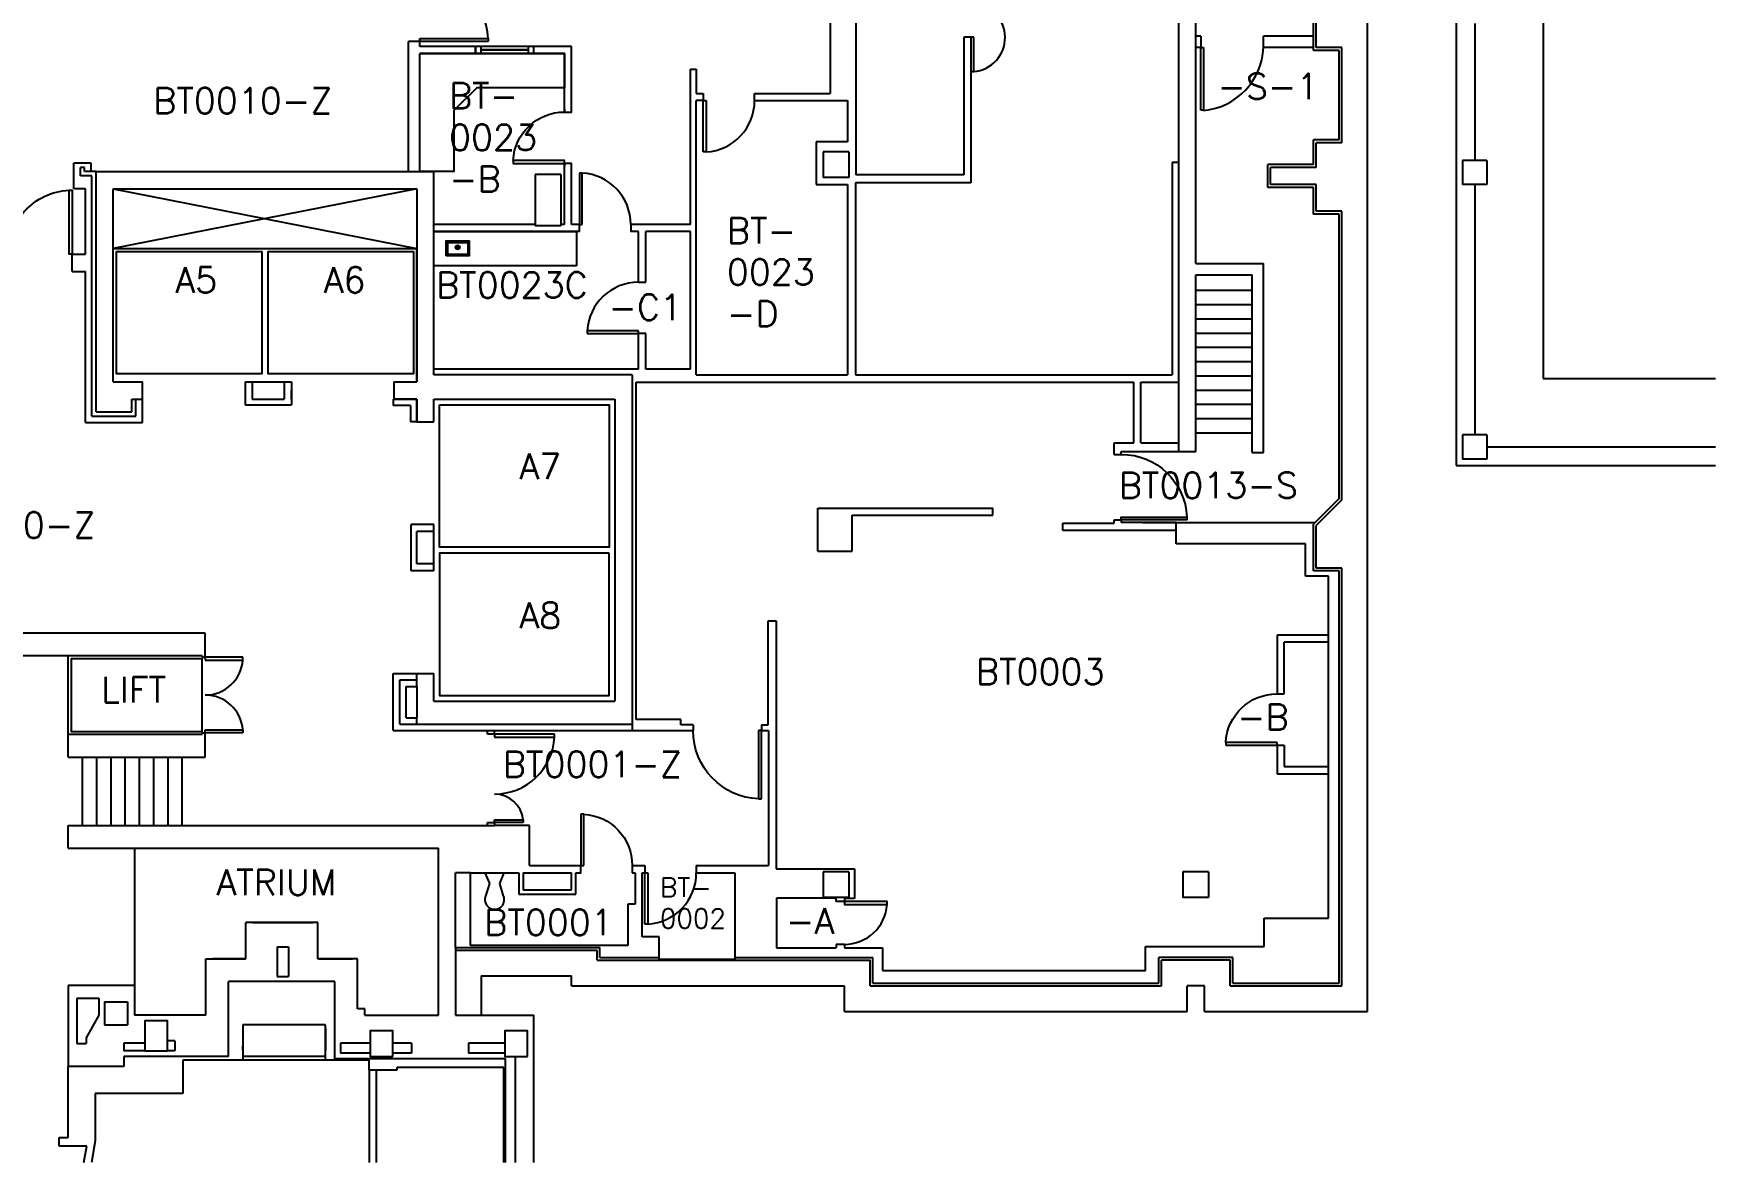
# Model space of a CAD drawing. Extents: x 2736 to 7299, y 18111 to 20264.
# Drawn here: x 5035 to 6214, y 18111 to 18903 of the extents above; entities that cross this region are included whole.
import ezdxf
from ezdxf.enums import TextEntityAlignment as Align

# ---------------------------------------------------------------- set-up
doc = ezdxf.new("R2010")
doc.units = 0
doc.header["$MEASUREMENT"] = 0
doc.layers.get('0').update_dxf_attribs({"linetype": 'CONTINUOUS'})
for name, color, linetype in [('ARDOOR', 7, 'CONTINUOUS'), ('ARDOORNO', 4, 'CONTINUOUS'), ('ARROOMNO', 4, 'CONTINUOUS'), ('ARWALL', 7, 'CONTINUOUS'), ('ARWINDOW', 7, 'CONTINUOUS'), ('COL', 14, 'CONTINUOUS'), ('EQUIP', 30, 'CONTINUOUS'), ('EXWALL', 8, 'CONTINUOUS'), ('MILL', 1, 'CONTINUOUS'), ('MPFIXTURE', 3, 'CONTINUOUS'), ('TXT', 4, 'CONTINUOUS')]:
    doc.layers.add(name, color=color, linetype=linetype)
doc.styles.add('ROMANS', font='romans.shx', dxfattribs={"height": 18})

# ---------------------------------------------------------------- blocks, each defined once
blk = doc.blocks.new('COL2')
for p, q in [((-0.5, -0.5), (-0.5, 0.5)), ((-0.5, 0.5), (0.5, 0.5)), ((0.5, -0.5), (0.5, 0.5)), ((-0.5, -0.5), (0.5, -0.5))]:
    blk.add_line(p, q)
blk = doc.blocks.new('A$C5D013421')
at = {"layer": 'ARDOOR'}
for p, q in [((0, 24), (0, 0)), ((2, 24), (0, 24)), ((0, 24), (0, 0)), ((2, 0), (2, 24)), ((0, 0), (2, 0)), ((0, 0), (2, 0))]:
    blk.add_line(p, q, dxfattribs=at)
for centre, start, end in [((0, 24), 0, 90), ((0, 23.9), 274.7798, 0.1993)]:
    blk.add_arc(centre, 24, start, end, dxfattribs=at)
blk = doc.blocks.new('A$C735C62A2')
at = {"layer": 'ARDOOR', "linetype": 'CONTINUOUS'}
for p, q in [((0, 26.5), (0, 24.5)), ((26.5, 26.5), (0, 26.5)), ((0, 24.5), (26.5, 24.5)), ((26.5, 24.5), (26.5, 26.5))]:
    blk.add_line(p, q, dxfattribs=at)
blk.add_arc((0.1, 26.5), 26.5, 269.8366, 355.6719, dxfattribs=at)
blk = doc.blocks.new('A$C0B902C79')
at = {"layer": 'ARDOOR', "linetype": 'CONTINUOUS'}
for p, q in [((0, 0), (0, 2)), ((0, 2), (26.5, 2)), ((26.5, 0), (0, 0)), ((26.5, 2), (26.5, 0))]:
    blk.add_line(p, q, dxfattribs=at)
blk.add_arc((0.1, 0), 26.5, 4.3281, 90.1634, dxfattribs=at)
blk = doc.blocks.new('A$C36D74FE0')
at = {"layer": 'ARDOOR', "linetype": 'CONTINUOUS'}
for p, q in [((0, 0), (0, 2)), ((0, 2), (20, 2)), ((20, 0), (0, 0)), ((20, 2), (20, 0))]:
    blk.add_line(p, q, dxfattribs=at)
blk.add_arc((0.1, 0), 20, 5.7384, 90.2871, dxfattribs=at)
blk = doc.blocks.new('A$C1E0762BD')
at = {"layer": 'ARDOOR', "linetype": 'CONTINUOUS'}
for p, q in [((42, 42), (0, 42)), ((0, 42), (0, 40)), ((0, 40), (42, 40)), ((42, 40), (42, 42))]:
    blk.add_line(p, q, dxfattribs=at)
blk.add_arc((0, 42), 42, 269.935, 357.2706, dxfattribs=at)
blk = doc.blocks.new('A$C08F5119E')
at = {"layer": 'ARDOOR'}
for p, q in [((0, 0), (0, 44)), ((0, 44), (2, 44)), ((2, 44), (2, 0)), ((2, 0), (0, 0))]:
    blk.add_line(p, q, dxfattribs=at)
blk.add_arc((-2, 45.8), 46, 274.9431, 357.7214, dxfattribs=at)
blk = doc.blocks.new('A$C7BB13F81')
at = {"layer": 'ARDOOR'}
for p, q in [((36, 2), (0, 2)), ((0, 2), (0, 0)), ((0, 0), (36, 0)), ((36, 0), (36, 2))]:
    blk.add_line(p, q, dxfattribs=at)
blk.add_arc((35.9, 0), 36, 89.9115, 176.8153, dxfattribs=at)
blk = doc.blocks.new('A$C036D0943')
at = {"layer": 'ARDOOR'}
for p, q in [((2, 36), (0, 36)), ((0, 36), (0, 0)), ((2, 0), (2, 36)), ((0, 0), (2, 0))]:
    blk.add_line(p, q, dxfattribs=at)
blk.add_arc((0, 0.1), 36, 359.9115, 86.8153, dxfattribs=at)
blk = doc.blocks.new('A$C43DE2CE6')
at = {"layer": 'ARDOOR'}
for p, q in [((0, 36), (2, 36)), ((0, 0), (0, 36)), ((2, 36), (2, 0)), ((2, 0), (0, 0))]:
    blk.add_line(p, q, dxfattribs=at)
blk.add_arc((0, 35.9), 36, 273.1847, 0.0885, dxfattribs=at)
blk = doc.blocks.new('A$C14396BC9')
at = {"layer": 'ARDOOR'}
for p, q in [((0, 2), (48, 2)), ((0, 0), (0, 2)), ((48, 2), (48, 0)), ((48, 0), (0, 0))]:
    blk.add_line(p, q, dxfattribs=at)
blk.add_arc((0, 0), 48, 2.388, 90.0498, dxfattribs=at)
blk = doc.blocks.new('A$C256901C2')
at = {"layer": 'ARDOOR'}
for p, q in [((0, 46), (0, 48)), ((0, 48), (48, 48)), ((48, 48), (48, 46)), ((48, 46), (0, 46))]:
    blk.add_line(p, q, dxfattribs=at)
blk.add_arc((48, 48), 48, 182.388, 270.0498, dxfattribs=at)
blk = doc.blocks.new('A$C44137B34')
at = {"layer": 'ARDOOR'}
for p, q in [((0, 36), (2, 36)), ((0, 0), (0, 36)), ((2, 36), (2, 0)), ((2, 0), (0, 0))]:
    blk.add_line(p, q, dxfattribs=at)
blk.add_arc((0, 35.9), 36, 273.1847, 0.0885, dxfattribs=at)

msp = doc.modelspace()

# ---------------------------------------------------------------- linework, layer by layer
at = {"layer": 'ARDOOR'}
for points in [[(5412.1, 18810.1), (5412.1, 18812.1), (5412.1, 18812.1), (5407.1, 18812.1), (5407.1, 18810.1), (5407.1, 18814.1), (5371.1, 18814.1), (5371.1, 18812.1), (5407.1, 18812.1), (5407.1, 18814.1), (5371.1, 18814.1, -0.398473), (5407.1, 18848.1), (5407.1, 18850.1), (5407.1, 18848.1), (5412.1, 18848.1), (5412.1, 18850.1)], [(5016.7, 18748.3, -0.414214), (5061.7, 18793.3), (5061.7, 18748.3), (5059.7, 18748.3), (5059.7, 18793.3), (5061.7, 18793.3)]]:
    msp.add_lwpolyline(points, format="xyb", dxfattribs=at)
at = {"layer": 'ARDOOR', "flags": 128}
for points in [[(5797.7, 18608, -0.401544), (5843.7, 18564), (5843.7, 18564), (5843.7, 18562), (5797.7, 18562), (5797.7, 18564), (5843.7, 18564)], [(5603.5, 18264.3, 0.394848), (5633.4, 18292.3), (5633.5, 18294.3), (5603.5, 18294.3), (5603.5, 18292.3), (5633.5, 18292.3), (5633.5, 18294.3)]]:
    msp.add_lwpolyline(points, format="xyb", dxfattribs=at)
at = {"layer": 'ARWALL'}
for p, q in [((5593.6, 19049.6), (5593.6, 18861.2)), ((5611.6, 18962.5), (5611.6, 18804)), ((5611.6, 18962.5), (5611.6, 18804)), ((5687.2, 18900.5), (5687.2, 18804)), ((5692.2, 18900.5), (5687.2, 18900.5)), ((5692.2, 18900.5), (5692.2, 18798.5)), ((5853.5, 18901.3), (5850, 18901.3)), ((5853.5, 18901.3), (5853.5, 18893.3)), ((5932.5, 18901.3), (5897.5, 18901.3)), ((5897.5, 18893.3), (5897.5, 18901.3)), ((5297.6, 18806.3), (5297.6, 18897.6)), ((5305.6, 18897.6), (5297.6, 18897.6)), ((5305.6, 18894.1), (5305.6, 18897.6)), ((5412.1, 18894.1), (5305.6, 18894.1)), ((5407.1, 18889.1), (5305.6, 18889.1)), ((5305.6, 18806.3), (5305.6, 18889.1)), ((5407.1, 18850.1), (5407.1, 18889.1)), ((5412.1, 18850.1), (5412.1, 18894.1)), ((5853.5, 18893.3), (5850, 18893.3)), ((5932.5, 18893.3), (5897.5, 18893.3)), ((5495.6, 18769.2), (5495.6, 18878.2)), ((5495.6, 18878.2), (5499.6, 18878.2)), ((5499.6, 18878.2), (5499.6, 18861.2)), ((5499.6, 18861.2), (5504.5, 18861.2)), ((5499.6, 18663.7), (5499.6, 18856.2)), ((5504.5, 18856.2), (5499.6, 18856.2)), ((5504.5, 18861.2), (5504.5, 18856.2)), ((5540.5, 18861.2), (5593.6, 18861.2)), ((5540.5, 18856.2), (5540.5, 18861.2)), ((5540.5, 18856.2), (5605.7, 18856.2)), ((5605.7, 18856.2), (5605.7, 18827.2)), ((5583.7, 18827.2), (5583.7, 18797.3)), ((5605.7, 18827.2), (5583.7, 18827.2)), ((5407.1, 18769.2), (5407.1, 18810.1)), ((5412.1, 18769.2), (5412.1, 18810.1)), ((5833.5, 18812.6), (5833.5, 18663.7)), ((5838, 18812.6), (5833.5, 18812.6)), ((5583.7, 18797.3), (5605.7, 18797.3)), ((5605.7, 18797.3), (5605.7, 18663.7)), ((5692.2, 18798.5), (5611.2, 18798.5)), ((5611.2, 18798.5), (5611.2, 18663.7)), ((5687.2, 18804), (5611.6, 18804)), ((5386.5, 18769.2), (5315.5, 18769.2)), ((5417.6, 18764.2), (5315.5, 18764.2)), ((5407.1, 18769.2), (5404.5, 18769.2)), ((5417.6, 18769.2), (5412.1, 18769.2)), ((5417.6, 18764.2), (5417.6, 18769.2)), ((5495.6, 18769.2), (5453.6, 18769.2)), ((5453.6, 18769.2), (5453.6, 18764.2)), ((5459.1, 18764.2), (5453.6, 18764.2)), ((5459.1, 18728.7), (5459.1, 18764.2)), ((5495.6, 18764.2), (5464.1, 18764.2)), ((5464.1, 18728.7), (5464.1, 18764.2)), ((5495.6, 18667.7), (5495.6, 18764.2)), ((5459.1, 18728.7), (5464.1, 18728.7)), ((5459.1, 18667.7), (5459.1, 18692.7)), ((5464.1, 18692.7), (5459.1, 18692.7)), ((5464.1, 18667.7), (5464.1, 18692.7)), ((5459.1, 18667.7), (5315.5, 18667.7)), ((5495.6, 18667.7), (5464.1, 18667.7)), ((5457.3, 18658.7), (5806.5, 18658.7)), ((5457.3, 18422), (5457.3, 18658.7)), ((5499.6, 18663.7), (5605.7, 18663.7)), ((5611.2, 18663.7), (5833.5, 18663.7)), ((5806.5, 18616), (5806.5, 18658.7)), ((5811.5, 18616), (5811.5, 18658.7)), ((5811.5, 18658.7), (5838, 18658.7)), ((5792.7, 18608), (5792.7, 18616)), ((5792.7, 18616), (5806.5, 18616)), ((5792.7, 18608), (5797.7, 18608)), ((5797.7, 18608), (5797.7, 18610)), ((5797.7, 18610), (5838, 18610)), ((5811.5, 18616), (5838, 18616)), ((5584.8, 18570.3), (5707.7, 18570.3)), ((5584.8, 18540.2), (5584.8, 18570.3)), ((5707.7, 18565.3), (5707.7, 18570.3)), ((5609, 18565.3), (5707.7, 18565.3)), ((5609, 18540.2), (5609, 18565.3)), ((5756.7, 18559.7), (5792.7, 18559.7)), ((5756.7, 18554.5), (5756.7, 18559.7)), ((5792.7, 18559.7), (5792.7, 18562)), ((5792.7, 18562), (5797.7, 18562)), ((5797.7, 18562), (5797.7, 18560.2)), ((5836.3, 18560.2), (5797.7, 18560.2)), ((5812.7, 18560.2), (5836, 18560.2)), ((5836.3, 18554.5), (5756.7, 18554.5)), ((5584.8, 18540.2), (5609, 18540.2)), ((5927, 18522.6), (5927, 18545.3)), ((5943, 18522.6), (5927, 18522.6)), ((5943, 18282.6), (5943, 18522.6)), ((5550.1, 18418.2), (5550.1, 18491.2)), ((5550.1, 18491.2), (5555.7, 18491.2)), ((5555.7, 18491.2), (5555.7, 18317.3)), ((5155, 18482.7), (4869, 18482.7)), ((5155, 18465.7), (5155, 18482.7)), ((5943, 18481.3), (5907, 18481.3)), ((5907, 18481.3), (5907, 18440)), ((5912, 18440), (5912, 18476.3)), ((5943, 18476.3), (5912, 18476.3)), ((5153, 18466.7), (4871, 18466.7)), ((5059, 18395.7), (5059, 18466.7)), ((5907, 18440), (5912, 18440)), ((5488.8, 18422), (5457.3, 18422)), ((5488.8, 18418.2), (5488.8, 18422)), ((5497.3, 18418.2), (5488.8, 18418.2)), ((5497.3, 18418.2), (5497.3, 18414.3)), ((5545.3, 18418.2), (5545.3, 18414.3)), ((5545.3, 18418.2), (5550.1, 18418.2)), ((5059, 18411.7), (5153, 18411.7)), ((5155, 18395.7), (5155, 18412.7)), ((5454.5, 18414.3), (5497.3, 18414.3)), ((5545.3, 18414.3), (5550.2, 18414.3)), ((5550.2, 18414.3), (5550.2, 18319.6)), ((5059, 18395.7), (5155, 18395.7)), ((5907, 18404), (5912, 18404)), ((5907, 18404), (5907, 18384)), ((5912, 18404), (5912, 18389)), ((5907, 18384), (5943, 18384)), ((5912, 18389), (5943, 18389)), ((5341.1, 18263.6), (5341.1, 18314.6)), ((5375.1, 18314.6), (5375.1, 18299.6)), ((5378.1, 18314.6), (5412.1, 18314.6)), ((5378.1, 18314.6), (5378.1, 18302.6)), ((5382.6, 18319.6), (5418.6, 18319.6)), ((5412.1, 18302.6), (5412.1, 18314.6)), ((5415.1, 18299.6), (5415.1, 18314.6)), ((5454.6, 18319.6), (5463.6, 18319.6)), ((5454.6, 18319.6), (5454.6, 18314.6)), ((5454.6, 18314.6), (5456.6, 18314.6)), ((5456.6, 18314.6), (5456.6, 18292.6)), ((5461.6, 18269.6), (5461.6, 18314.6)), ((5461.6, 18314.6), (5463.6, 18314.6)), ((5463.6, 18319.6), (5463.6, 18314.6)), ((5499.6, 18319.6), (5550.2, 18319.6)), ((5499.6, 18319.6), (5499.6, 18314.6)), ((5499.6, 18314.6), (5526.6, 18314.6)), ((5526.6, 18314.6), (5526.6, 18253.6)), ((5555.7, 18317.3), (5610.5, 18317.3)), ((5610.5, 18317.3), (5610.5, 18296.5)), ((5375.1, 18299.6), (5415.1, 18299.6)), ((5378.1, 18302.6), (5412.1, 18302.6)), ((5456.6, 18292.6), (5451.6, 18292.6)), ((5451.6, 18292.6), (5451.6, 18263.6)), ((5597.7, 18296.7), (5555.8, 18296.7)), ((5555.8, 18296.7), (5555.8, 18262)), ((5597.7, 18294.3), (5597.7, 18296.7)), ((5603.5, 18294.3), (5597.7, 18294.3)), ((5610.5, 18296.5), (5603.5, 18296.5)), ((5603.5, 18296.5), (5603.5, 18294.3)), ((5898, 18282.6), (5943, 18282.6)), ((5898, 18262.8), (5898, 18282.6)), ((5451.6, 18263.6), (5341.1, 18263.6)), ((5473.6, 18269.6), (5461.6, 18269.6)), ((5473.6, 18253.6), (5473.6, 18269.6)), ((5597.7, 18264.3), (5597.7, 18262)), ((5603.5, 18264.3), (5597.7, 18264.3)), ((5603.5, 18264.3), (5603.5, 18262)), ((5814.8, 18262.8), (5898, 18262.8)), ((5814.8, 18246), (5814.8, 18262.8)), ((5526.6, 18253.6), (5473.6, 18253.6)), ((5555.8, 18262), (5597.7, 18262)), ((5603.5, 18262), (5630.2, 18262)), ((5630.2, 18262), (5630.2, 18246)), ((5630.2, 18246), (5814.8, 18246)), ((5239.5, 18208), (5181.5, 18208)), ((5181.5, 18208), (5181.5, 18183)), ((5239.5, 18183), (5239.5, 18208)), ((5181.5, 18190), (5181.5, 18193)), ((5239.5, 18193), (5239.5, 18190)), ((5270.2, 18183), (5139.5, 18183)), ((5139.5, 18183), (5139.5, 18159.7)), ((5181.5, 18186), (5239.5, 18186)), ((5270.2, 18176), (5270.2, 18183)), ((5059, 18128.9), (5059, 18178.7)), ((5289.5, 18176), (5270.2, 18176)), ((5270.2, 18176), (5270.2, 18111.4)), ((5275.2, 18111.4), (5275.2, 18176)), ((5364.5, 18178), (5289.5, 18178)), ((5289.5, 18178), (5289.5, 18176)), ((5364.5, 18111.4), (5364.5, 18178)), ((5139.5, 18159.7), (5078, 18159.7)), ((5078, 18159.7), (5078, 18126.6)), ((5052.7, 18122.9), (5052.7, 18128.9)), ((5052.7, 18128.9), (5059, 18128.9)), ((5072, 18122.9), (5052.7, 18122.9)), ((5069.9, 18111.4), (5072, 18122.9)), ((5078, 18126.6), (5075.2, 18111.4))]:
    msp.add_line(p, q, dxfattribs=at)
at = {"layer": 'ARWALL', "linetype": 'CONTINUOUS'}
for p, q in [((5153, 18466.7), (5153, 18465.7)), ((5153, 18465.7), (5155, 18465.7)), ((5153, 18412.7), (5153, 18411.7)), ((5153, 18412.7), (5155, 18412.7)), ((5353.1, 18411.7), (5353.1, 18414.3)), ((5358.1, 18411.7), (5353.1, 18411.7)), ((5358.1, 18411.7), (5358.1, 18414.3)), ((5353.1, 18347.7), (5353.1, 18349.7)), ((5353.1, 18349.7), (5358.1, 18349.7)), ((5358.1, 18349.7), (5358.1, 18347.7))]:
    msp.add_line(p, q, dxfattribs=at)
at = {"layer": 'ARWALL'}
msp.add_lwpolyline([(5415.1, 18314.6), (5418.6, 18314.6), (5418.6, 18319.6)], dxfattribs=at)
at = {"layer": 'ARWINDOW'}
for p, q in [((5344.6, 18889.2), (5344.6, 18893.7)), ((5385.6, 18889.2), (5385.6, 18893.7))]:
    msp.add_line(p, q, dxfattribs=at)
at = {"layer": 'ARWINDOW', "linetype": 'CONTINUOUS'}
for p, q in [((5381.6, 18891.8), (5348.6, 18891.8)), ((5381.6, 18891.5), (5348.6, 18891.5)), ((5381.6, 18889.1), (5348.6, 18889.1))]:
    msp.add_line(p, q, dxfattribs=at)
for points in [[(5348.6, 18894.1), (5344.6, 18894.1), (5344.6, 18889.1), (5348.6, 18889.1)], [(5385.6, 18894.1), (5381.6, 18894.1), (5381.6, 18889.1), (5385.6, 18889.1)]]:
    msp.add_lwpolyline(points, close=True, dxfattribs=at)
at = {"layer": 'COL'}
for points in [[(5128.7, 18189.7), (5128.7, 18210.7), (5112.7, 18210.7), (5112.7, 18189.7)], [(5286.8, 18185.7), (5286.8, 18203.7), (5270.8, 18203.7), (5270.8, 18185.7)], [(5381.2, 18185.7), (5381.2, 18203.7), (5365.2, 18203.7), (5365.2, 18185.7)]]:
    msp.add_lwpolyline(points, close=True, dxfattribs=at)
at = {"layer": 'EQUIP', "linetype": 'CONTINUOUS'}
msp.add_lwpolyline([(5151.9, 18464.7), (5061, 18464.7), (5061, 18413.7), (5153, 18413.7), (5153, 18464.7), (5061, 18464.7)], dxfattribs=at)
at = {"layer": 'EXWALL'}
for p, q in [((5970.5, 18217.2), (5970.5, 19177)), ((6032.7, 19124.2), (6032.7, 18600.2)), ((6093.7, 19063.2), (6093.7, 18661.2)), ((5932.5, 18891.3), (5932.5, 18943.3)), ((5934.5, 18893.3), (5934.5, 18941.3)), ((5838, 18610), (5838, 18925.3)), ((5850, 18741.9), (5850, 18925.3)), ((6045.7, 18910.2), (6045.7, 18814.2)), ((5950.5, 18891.3), (5932.5, 18891.3)), ((5952.5, 18893.3), (5934.5, 18893.3)), ((5950.5, 18828.5), (5950.5, 18891.3)), ((5952.5, 18826.5), (5952.5, 18893.3)), ((5950.5, 18828.5), (5932.5, 18828.5)), ((5932.5, 18811.2), (5932.5, 18828.5)), ((5934.5, 18809.2), (5934.5, 18826.5)), ((5952.5, 18826.5), (5934.5, 18826.5)), ((5063, 18794.3), (5063, 18812.3)), ((5075, 18812.3), (5063, 18812.3)), ((5070.5, 18809.3), (5067.5, 18809.3)), ((5067.5, 18803.3), (5067.5, 18809.3)), ((5070.5, 18806.3), (5070.5, 18809.3)), ((5078.5, 18806.3), (5070.5, 18806.3)), ((5075, 18806.3), (5075, 18812.3)), ((5078.5, 18806.3), (5315.5, 18806.3)), ((5078.5, 18637.8), (5078.5, 18806.3)), ((5315.5, 18663.7), (5315.5, 18806.3)), ((5932.5, 18811.2), (5900.5, 18811.2)), ((5932.5, 18811.2), (5900.5, 18811.2)), ((5900.5, 18795.2), (5900.5, 18811.2)), ((5934.5, 18809.2), (5902.5, 18809.2)), ((5902.5, 18797.2), (5902.5, 18809.2)), ((5071, 18794.3), (5063, 18794.3)), ((5075.5, 18803.3), (5067.5, 18803.3)), ((5071, 18748.3), (5071, 18794.3)), ((5075.5, 18634.8), (5075.5, 18803.3)), ((5090.5, 18794.3), (5303.5, 18794.3)), ((5090.5, 18658.8), (5090.5, 18794.3)), ((5303.5, 18794.3), (5303.5, 18658.8)), ((5932.5, 18795.2), (5900.5, 18795.2)), ((5934.5, 18797.2), (5902.5, 18797.2)), ((5932.5, 18776.5), (5932.5, 18795.2)), ((5934.5, 18778.5), (5934.5, 18797.2)), ((6045.7, 18797.2), (6045.7, 18621.7)), ((5950.5, 18776.5), (5932.5, 18776.5)), ((5952.5, 18778.5), (5934.5, 18778.5)), ((5950.5, 18577), (5950.5, 18776.5)), ((5952.5, 18576.2), (5952.5, 18778.5)), ((5061.7, 18748.3), (5071, 18748.3)), ((5061.7, 18736.3), (5061.7, 18748.3)), ((5090.5, 18752.3), (5303.5, 18752.3)), ((5092.5, 18750.3), (5195, 18750.3)), ((5199, 18750.3), (5301.5, 18750.3)), ((5303.5, 18658.8), (5303.5, 18752.3)), ((5061.7, 18736.3), (5071, 18736.3)), ((5071, 18630.3), (5071, 18736.3)), ((5850, 18741.9), (5897.5, 18741.9)), ((5850, 18733.9), (5889.5, 18733.9)), ((5850, 18610), (5850, 18733.9)), ((5850, 18723.1), (5889.5, 18723.1)), ((5850, 18713.1), (5889.5, 18713.1)), ((5850, 18703.1), (5889.5, 18703.1)), ((5850, 18693.1), (5889.5, 18693.1)), ((5850, 18683.1), (5889.5, 18683.1)), ((5090.5, 18658.8), (5090.5, 18664.8)), ((5850, 18673.1), (5889.5, 18673.1)), ((5090.5, 18658.8), (5111, 18658.8)), ((5090.5, 18658.8), (5111, 18658.8)), ((5111, 18646.8), (5111, 18658.8)), ((5183, 18658.8), (5215.5, 18658.8)), ((5183, 18658.8), (5183, 18642.8)), ((5188, 18658.8), (5188, 18646.8)), ((5210.5, 18658.8), (5210.5, 18646.8)), ((5215.5, 18658.8), (5215.5, 18642.8)), ((5215.5, 18646.8), (5215.5, 18652.8)), ((5287.5, 18658.8), (5303.5, 18658.8)), ((5287.5, 18658.8), (5287.5, 18646.8)), ((5287.5, 18658.8), (5303.5, 18658.8)), ((5454.5, 18663.7), (5315.5, 18663.7)), ((5454.5, 18663.7), (5454.5, 18414.3)), ((5850, 18663.1), (5889.5, 18663.1)), ((5850, 18653.1), (5889.5, 18653.1)), ((6093.7, 18661.2), (6214.5, 18661.2)), ((5103.5, 18646.8), (5106.5, 18646.8)), ((5103.5, 18637.8), (5103.5, 18646.8)), ((5106.5, 18646.8), (5111, 18646.8)), ((5106.5, 18634.8), (5106.5, 18646.8)), ((5111, 18630.3), (5111, 18646.8)), ((5183, 18642.8), (5215.5, 18642.8)), ((5188, 18646.8), (5210.5, 18646.8)), ((5287, 18646.7), (5287, 18642.2)), ((5287.5, 18646.8), (5303.5, 18646.8)), ((5299, 18642.2), (5299, 18630.7)), ((5303.5, 18630.8), (5303.5, 18646.8)), ((5303.5, 18646.7), (5303.5, 18630.7)), ((5315.5, 18646.8), (5442.5, 18646.8)), ((5315.5, 18646.8), (5442.5, 18646.8)), ((5315.5, 18630.8), (5315.5, 18646.8)), ((5315.5, 18630.8), (5315.5, 18646.8)), ((5442.5, 18646.8), (5442.5, 18434.8)), ((5442.5, 18646.8), (5442.5, 18434.8)), ((5850, 18643.1), (5889.5, 18643.1)), ((5071, 18630.3), (5111, 18630.3)), ((5075.5, 18634.8), (5106.5, 18634.8)), ((5078.5, 18637.8), (5103.5, 18637.8)), ((5303.5, 18630.8), (5315.5, 18630.8)), ((5850, 18633.1), (5889.5, 18633.1)), ((5850, 18623.1), (5889.5, 18623.1)), ((5838, 18610), (5850, 18610)), ((5889.5, 18609.4), (5897.5, 18609.4)), ((6054.2, 18613.2), (6214.5, 18613.2)), ((6032.7, 18600.2), (6214.5, 18600.2)), ((5950.5, 18577), (5932.5, 18559)), ((5952.5, 18576.2), (5934.5, 18558.2)), ((5299.5, 18526.3), (5299.5, 18558.8)), ((5315.5, 18558.8), (5299.5, 18558.8)), ((5315.5, 18526.3), (5315.5, 18558.8)), ((5836.3, 18560.2), (5933.6, 18560.2)), ((5836.3, 18545.3), (5836.3, 18560.2)), ((5932.5, 18526.2), (5932.5, 18559)), ((5934.5, 18528.2), (5934.5, 18558.2)), ((5315.5, 18553.8), (5303.5, 18553.8)), ((5303.5, 18531.3), (5303.5, 18553.8)), ((5927, 18545.3), (5836.3, 18545.3)), ((5315.5, 18526.3), (5299.5, 18526.3)), ((5315.5, 18531.3), (5303.5, 18531.3)), ((5950.5, 18526.2), (5932.5, 18526.2)), ((5952.5, 18528.2), (5934.5, 18528.2)), ((5950.5, 18237.2), (5950.5, 18526.2)), ((5952.5, 18235.2), (5952.5, 18528.2)), ((5287, 18414.3), (5287, 18454.3)), ((5287, 18454.3), (5303.5, 18454.3)), ((5303.5, 18454.3), (5315.5, 18454.3)), ((5303.5, 18445.3), (5303.5, 18454.3)), ((5315.5, 18434.8), (5315.5, 18454.3)), ((5315.5, 18434.8), (5315.5, 18454.3)), ((5291.5, 18418.8), (5291.5, 18449.8)), ((5291.5, 18449.8), (5303.5, 18449.8)), ((5296, 18423.3), (5296, 18445.3)), ((5296, 18445.3), (5303.5, 18445.3)), ((5315.5, 18434.8), (5442.5, 18434.8)), ((5315.5, 18434.8), (5442.5, 18434.8)), ((5291.5, 18418.8), (5454.5, 18418.8)), ((5296, 18423.3), (5303.5, 18423.3)), ((5303.5, 18418.8), (5303.5, 18423.3)), ((5287, 18414.3), (5353.1, 18414.3)), ((5353.1, 18414.3), (5454.5, 18414.3)), ((5069, 18347.7), (5069, 18395.7)), ((5079, 18347.7), (5079, 18395.7)), ((5089, 18347.7), (5089, 18395.7)), ((5099, 18347.7), (5099, 18395.7)), ((5109, 18347.7), (5109, 18395.7)), ((5119, 18347.7), (5119, 18395.7)), ((5129, 18347.7), (5129, 18395.7)), ((5139, 18347.7), (5139, 18395.7)), ((5059, 18347.7), (5358.1, 18347.7)), ((5059, 18331.7), (5059, 18347.7)), ((5382.6, 18347.7), (5358.1, 18347.7)), ((5382.6, 18319.6), (5382.6, 18347.7)), ((5059, 18331.7), (5318.7, 18331.7)), ((5105.5, 18331.7), (5105.5, 18235.5)), ((5318.7, 18214.7), (5318.7, 18331.7)), ((5341.1, 18314.6), (5330.7, 18314.6)), ((5330.7, 18262.2), (5330.7, 18314.6)), ((5341.1, 18314.6), (5375.1, 18314.6)), ((5234, 18279.7), (5183.5, 18279.7)), ((5183.5, 18254.2), (5183.5, 18279.7)), ((5188.5, 18279.7), (5230.5, 18279.7)), ((5234, 18254.2), (5234, 18279.7)), ((5155.5, 18214.7), (5155.5, 18254.2)), ((5155.5, 18254.2), (5183.5, 18254.2)), ((5183.5, 18254.2), (5160.5, 18254.2)), ((5205.5, 18262.7), (5205.5, 18241.7)), ((5205.5, 18262.7), (5213.5, 18262.7)), ((5213.5, 18262.7), (5213.5, 18241.7)), ((5262, 18254.2), (5234, 18254.2)), ((5234, 18254.2), (5258.5, 18254.2)), ((5262, 18219), (5262, 18254.2)), ((5330.7, 18262.2), (5432, 18262.2)), ((5330.7, 18262.2), (5330.7, 18214.7)), ((5330.7, 18260.2), (5430, 18260.2)), ((5430, 18253.2), (5430, 18260.2)), ((5430, 18253.2), (5621.5, 18253.2)), ((5432, 18255.2), (5432, 18262.2)), ((5432, 18255.2), (5473.6, 18255.2)), ((5526.6, 18255.2), (5623.5, 18255.2)), ((5621.5, 18235.2), (5621.5, 18253.2)), ((5623.5, 18237.2), (5623.5, 18255.2)), ((5876, 18255.2), (5824, 18255.2)), ((5824, 18237.2), (5824, 18255.2)), ((5874, 18253.2), (5826, 18253.2)), ((5826, 18235.2), (5826, 18253.2)), ((5874, 18235.2), (5874, 18253.2)), ((5876, 18237.2), (5876, 18255.2)), ((5205.5, 18241.7), (5213.5, 18241.7)), ((5348.7, 18242.2), (5412, 18242.2)), ((5348.7, 18242.2), (5348.7, 18214.7)), ((5412, 18235.2), (5412, 18242.2)), ((5105.5, 18235.5), (5059, 18235.5)), ((5059, 18235.5), (5059, 18178.7)), ((5105.5, 18235.5), (5105.5, 18214.7)), ((5246, 18238.2), (5171.5, 18238.2)), ((5171.5, 18185.7), (5171.5, 18238.2)), ((5246, 18184), (5246, 18238.2)), ((5412, 18235.2), (5603.5, 18235.2)), ((5603.5, 18217.2), (5603.5, 18235.2)), ((5621.5, 18235.2), (5826, 18235.2)), ((5623.5, 18237.2), (5824, 18237.2)), ((5844, 18217.2), (5844, 18235.2)), ((5856, 18235.2), (5844, 18235.2)), ((5856, 18217.2), (5856, 18235.2)), ((5874, 18235.2), (5952.5, 18235.2)), ((5876, 18237.2), (5950.5, 18237.2)), ((5065, 18226.5), (5080.5, 18226.5)), ((5065, 18226.5), (5065, 18194.7)), ((5080.5, 18226.5), (5080.5, 18214.7)), ((5267, 18219), (5262, 18219)), ((5267, 18214.7), (5267, 18219)), ((5603.5, 18217.2), (5844, 18217.2)), ((5856, 18217.2), (5970.5, 18217.2)), ((5080.5, 18214.7), (5071.5, 18198.7)), ((5155.5, 18214.7), (5105.5, 18214.7)), ((5181.5, 18205.5), (5181.5, 18192)), ((5239.5, 18205.5), (5239.5, 18192)), ((5267, 18214.7), (5318.7, 18214.7)), ((5330.7, 18214.7), (5348.7, 18214.7)), ((5336.7, 18214.7), (5385.5, 18214.7)), ((5385.5, 18111.4), (5385.5, 18214.7)), ((5065, 18194.7), (5071.5, 18194.7)), ((5071.5, 18198.7), (5071.5, 18194.7)), ((5112.5, 18195), (5098, 18195)), ((5133.7, 18196.7), (5128.7, 18196.7)), ((5133.7, 18196.7), (5133.7, 18189.7)), ((5270.8, 18195), (5250, 18195)), ((5250, 18195), (5250, 18188)), ((5250, 18195), (5250, 18188)), ((5299.7, 18195), (5286.8, 18195)), ((5299.7, 18195), (5299.7, 18188)), ((5365.2, 18195), (5339.7, 18195)), ((5339.7, 18195), (5339.7, 18188)), ((5112.7, 18189.7), (5098, 18189.7)), ((5137.7, 18185.7), (5098, 18185.7)), ((5098, 18185.7), (5098, 18178.7)), ((5133.7, 18189.7), (5128.7, 18189.7)), ((5171.5, 18185.7), (5137.7, 18185.7)), ((5303.7, 18184), (5246, 18184)), ((5303.7, 18184), (5246, 18184)), ((5270.8, 18188), (5250, 18188)), ((5299.7, 18188), (5286.8, 18188)), ((5335.7, 18184), (5303.7, 18184)), ((5335.7, 18184), (5303.7, 18184)), ((5365.7, 18184), (5335.7, 18184)), ((5361.7, 18184), (5335.7, 18184)), ((5365.2, 18188), (5339.7, 18188)), ((5365.7, 18111.4), (5365.7, 18184)), ((5372.7, 18111.4), (5372.7, 18185.7))]:
    msp.add_line(p, q, dxfattribs=at)
at = {"layer": 'EXWALL', "linetype": 'CONTINUOUS'}
for p, q in [((5303.5, 18794.3), (5090.5, 18752.3)), ((5090.5, 18794.3), (5303.5, 18752.3)), ((5090.5, 18658.8), (5090.5, 18794.3)), ((5897.5, 18609.4), (5897.5, 18741.9)), ((5889.5, 18609.4), (5889.5, 18733.9)), ((5303.5, 18646.7), (5287, 18646.7)), ((5299, 18642.2), (5287, 18642.2)), ((5303.5, 18630.7), (5299, 18630.7)), ((5303.5, 18445.3), (5303.5, 18423.3)), ((5098, 18195), (5098, 18189.7)), ((5098, 18178.7), (5059, 18178.7))]:
    msp.add_line(p, q, dxfattribs=at)
at = {"layer": 'EXWALL'}
for points in [[(5092.5, 18750.3), (5092.5, 18664.8), (5195, 18664.8), (5195, 18750.3)], [(5199, 18750.3), (5199, 18664.8), (5301.5, 18664.8), (5301.5, 18750.3)]]:
    msp.add_lwpolyline(points, dxfattribs=at)
for points in [[(5319.5, 18642.8), (5438.5, 18642.8), (5438.5, 18542.8), (5319.5, 18542.8)], [(5438.5, 18538.8), (5319.5, 18538.8), (5319.5, 18438.8), (5438.5, 18438.8)]]:
    msp.add_lwpolyline(points, close=True, dxfattribs=at)
at = {"layer": 'MILL'}
for p, q in [((5345.6, 18865.1), (5329.6, 18849.1)), ((5315.5, 18764.2), (5415.6, 18764.2)), ((5315.5, 18740.2), (5315.5, 18764.2)), ((5415.6, 18764.2), (5415.6, 18740.2)), ((5415.6, 18740.2), (5315.5, 18740.2))]:
    msp.add_line(p, q, dxfattribs=at)
msp.add_lwpolyline([(5305.6, 18889.1), (5407.1, 18889.1), (5407.1, 18865.1), (5345.6, 18865.1), (5329.6, 18849.1), (5329.6, 18806.3), (5315.5, 18806.3), (5305.6, 18806.3), (5305.6, 18889.1)], dxfattribs=at)
at = {"layer": 'MPFIXTURE'}
for p, q in [((5331.2, 18753.2), (5333.2, 18753.2)), ((5332.2, 18752.2), (5332.2, 18754.2))]:
    msp.add_line(p, q, dxfattribs=at)
at = {"layer": 'MPFIXTURE', "linetype": 'CONTINUOUS'}
for p, q in [((5351.3, 18314.6), (5354.4, 18306.9)), ((5361.7, 18306.9), (5364.9, 18314.6)), ((5354.4, 18306.9), (5351.8, 18298.2)), ((5364.4, 18298.2), (5361.7, 18306.9))]:
    msp.add_line(p, q, dxfattribs=at)
at = {"layer": 'MPFIXTURE'}
for points in [[(5324.2, 18747.2), (5324.2, 18757.7), (5340.2, 18757.7), (5340.2, 18747.2)], [(5325.2, 18748.2), (5325.2, 18756.7), (5339.2, 18756.7), (5339.2, 18748.2)]]:
    msp.add_lwpolyline(points, close=True, dxfattribs=at)
for radius in [1.5, 1]:
    msp.add_circle((5332.2, 18753.2), radius, dxfattribs=at)
at = {"layer": 'MPFIXTURE', "linetype": 'CONTINUOUS'}
msp.add_arc((5358.1, 18295.7), 6.81, 157.6887, 22.3131, dxfattribs=at)

# ---------------------------------------------------------------- block references
at = {"layer": 'ARDOOR'}
for name, p in [('A$C14396BC9', (5305.6, 18897.6)), ('A$C5D013421', (5692.2, 18876.5)), ('A$C08F5119E', (5853.5, 18849.3)), ('A$C43DE2CE6', (5504.5, 18820.2)), ('A$C036D0943', (5417.6, 18769.2)), ('A$C7BB13F81', (5423.1, 18692.7)), ('A$C735C62A2', (5155, 18439.2)), ('A$C0B902C79', (5155, 18412.7)), ('A$C1E0762BD', (5358.1, 18369.7)), ('A$C36D74FE0', (5358.1, 18349.7)), ('A$C44137B34', (5463.6, 18278.6))]:
    msp.add_blockref(name, p, dxfattribs=at)
at = {"layer": 'ARDOOR', "xscale": -1}
for name, p, rotation in [('A$C44137B34', (5871, 18404), 270), ('A$C256901C2', (5497.3, 18366.3), 270), ('A$C44137B34', (5418.6, 18355.6), 180)]:
    msp.add_blockref(name, p, dxfattribs=dict(at, rotation=rotation))
at = {"layer": 'COL', "rotation": 180}
for p, xscale, yscale, zscale in [((5597.5, 18811.2), 18, 18, 18), ((6045.7, 18805.7), 17, 17, 16), ((5395.5, 18786.3), 18, 36, 18), ((6045.7, 18613.2), 17, 17, 16), ((5597.5, 18306.2), 18, 18, 18), ((5850, 18306.2), 18, 18, 18), ((5092.5, 18216), -16, 16, 16)]:
    msp.add_blockref('COL2', p, dxfattribs=dict(at, xscale=xscale, yscale=yscale, zscale=zscale))

# ---------------------------------------------------------------- texts
at = {"layer": 'ARDOORNO', "style": 'ROMANS'}
msp.add_text('-S-1', height=18, dxfattribs=at).set_placement((5865.1, 18857.1))
at = {"layer": 'ARROOMNO', "style": 'ROMANS'}
for s, p in [('BT0010-Z', (5181.5, 18847.1)), ('BT0000-Z', (5015.2, 18549.4)), ('-B', (5897, 18414.7)), ('BT0001-Z', (5426.7, 18381.7)), ('BT0001', (5395.9, 18270.8)), ('-A', (5579.4, 18271.7))]:
    msp.add_text(s, height=18, dxfattribs=at).set_placement(p, align=Align.CENTER)
for s, height, p in [('BT-', 18, (5326.1, 18850.5)), ('0023', 18, (5326.1, 18821.3)), ('-B', 18, (5326.1, 18792.2)), ('BT-', 18, (5521, 18756)), ('A5', 18, (5134.1, 18721.4)), ('A6', 18, (5238.2, 18721.4)), ('BT0023C', 18, (5317, 18717.8)), ('0023', 18, (5521, 18726.9)), ('-C1', 18, (5437.9, 18702.2)), ('-D', 18, (5521, 18697.7)), ('A7', 18, (5375.5, 18590.7)), ('BT0013-S', 18, (5795.9, 18577.3)), ('A8', 18, (5375.5, 18486)), ('BT0003', 18, (5695.7, 18446.7)), ('BT-', 13.5, (5474.1, 18297.6)), ('0002', 13.5, (5474.1, 18275.7))]:
    msp.add_text(s, height=height, dxfattribs=at).set_placement(p)
at = {"layer": 'TXT', "style": 'ROMANS'}
for s, p in [('LIFT', (5104.9, 18434)), ('ATRIUM', (5205, 18298.8))]:
    msp.add_text(s, height=18, dxfattribs=at).set_placement(p, align=Align.CENTER)

doc.saveas('drawing.dxf')
